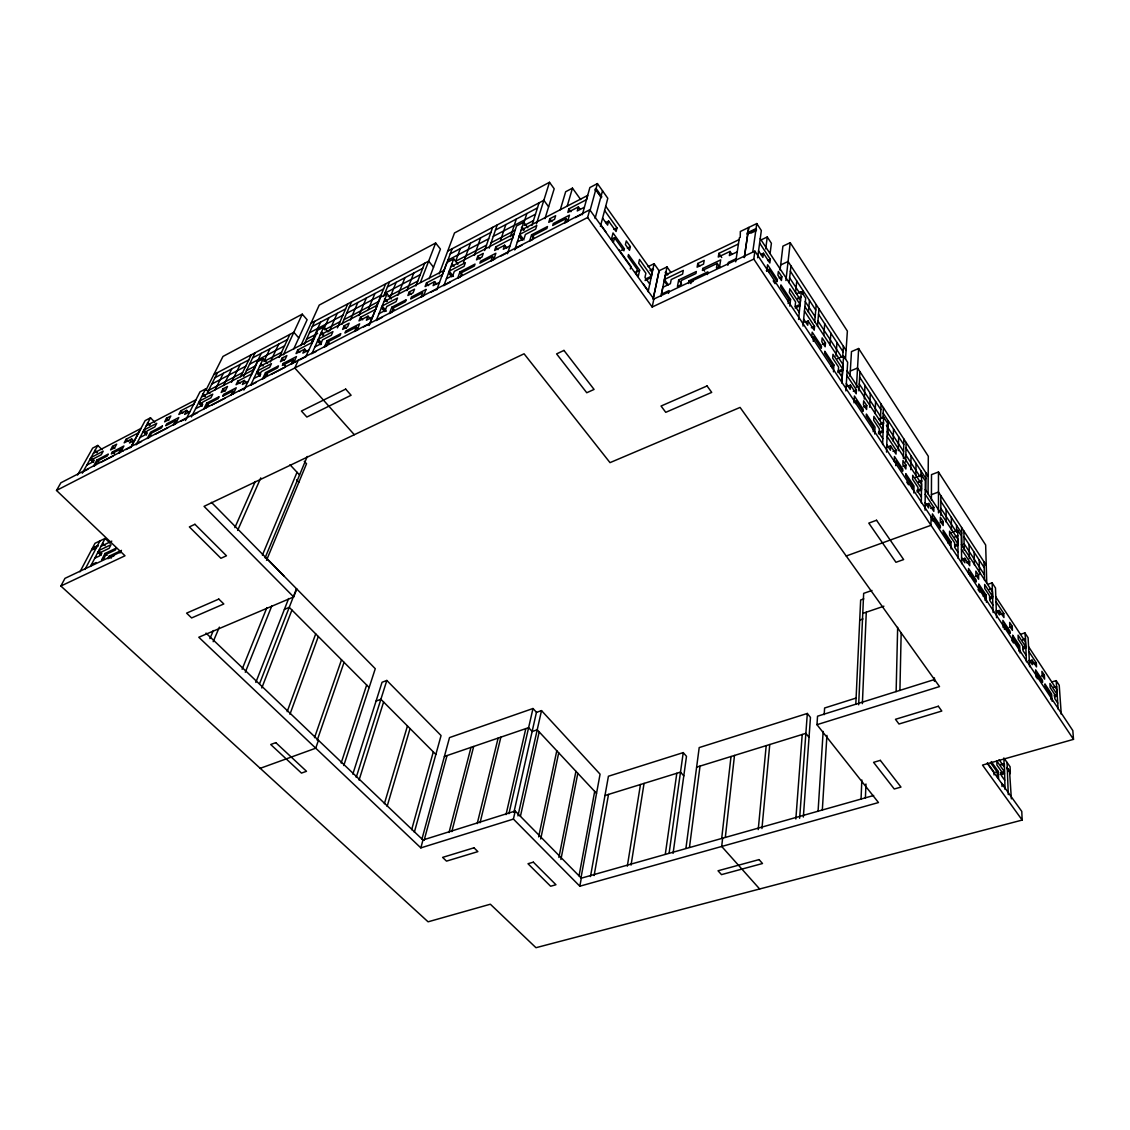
<?xml version="1.0" encoding="UTF-8"?>
<svg xmlns="http://www.w3.org/2000/svg" width="1130" height="1130" viewBox="0 0 1130 1130"><rect width="100%" height="100%" fill="white"/><g stroke="black" fill="none" stroke-linecap="round" stroke-linejoin="round"><path stroke-width="1.5" d="M932.405 520.916L932.42 513.896L940.344 525.86L940.344 528.021L933.818 518.162L933.804 521.396M925.202 494.276L933.832 507.37L933.832 511.339L928.634 503.486L925.555 504.63M934.439 681.376L934.439 677.887M931.021 516.749L930.979 525.295L846.215 556.002M931.403 499.954L931.501 474.614L938.465 471.987L985.657 544.985L986.758 582.826M928.055 493.881L928.309 456.28L858.645 348.52L851.483 351.585L849.972 376.304M928.634 503.486L928.62 507.935L925.145 502.681M925.074 510.209L925.301 480.843L921.6 475.193L915.498 477.51M925.851 490.816L925.993 472.933M921.6 475.193L921.331 502.892M920.95 476.224L921.006 471.012M915.865 475.617L916.034 463.399M912.475 489.234L912.532 486.013L905.737 475.758L905.78 473.625L913.986 486.027L913.888 493.005M910.78 469.699L911.034 455.743M905.695 461.972L906.119 442.452M905.949 465.066L905.879 469.007L902.87 464.472L902.969 460.532L905.949 465.066L902.856 466.252M903.421 458.512L903.873 439.005M899.918 690.444L901.161 633.082M896.132 691.631L897.658 627.334M898.294 450.701L898.647 436.816M894.296 461.69L894.437 456.492L902.771 469.077L902.729 471.224L895.85 460.828L895.723 465.631M887.05 436.378L896.132 450.164L896.034 454.091L890.567 445.827L887.446 447.056M890.567 445.827L890.426 450.22L886.768 444.683M893.166 441.11L893.533 428.976M886.527 452.141L887.488 423.114L883.603 417.182L878.956 419.046M887.898 434.923L888.364 421.08M882.615 444.528L883.603 417.182M882.982 418.298L883.378 407.591M865.41 798.02L865.947 784.008M880.44 419.922L881.061 404.046M861.046 799.249L861.837 779.997M873.222 431.745L873.419 426.971L866.272 416.179L866.371 414.06L875.016 427.14L874.733 434.019M862.374 703.637L866.286 612.22M875.086 413.608L875.595 401.56M858.673 704.795L863.659 593.363L871.979 590.467M866.781 405.614L866.597 409.512L863.433 404.724L863.631 400.839L866.781 405.614L863.631 406.899M855.806 704.371L860.65 600.016L863.8 598.914M869.676 407.238L870.312 393.48M864.295 399.06L864.987 385.344M858.885 390.839L859.93 371.657M856.455 387.265L858.645 348.52M855.664 403.594L855.848 400.43L863.094 411.377L863.207 409.272L854.421 396.009L854.026 402.831M846.85 375.386L856.427 389.921L856.215 393.791L850.452 385.076L847.288 386.389M841.864 382.463L843.008 364.538L804.871 306.555M850.452 385.076L850.198 389.398L846.342 383.564M845.876 390.909L847.67 362.32L843.573 356.077L837.302 358.761M822.315 810.196L826.92 735.39M824.18 714.654L824.603 708.002L856.272 698.001M818.063 811.382L823.163 731.421M841.794 382.999L843.573 356.077M845.494 359.128L847.373 331.09L790.223 242.696L782.906 246.142L780.053 270.155M296.738 589.041L293.659 596.951L198.781 637.249L420.84 847.881L422.973 839.986L515.224 811.043L513.416 819.081L579.831 886.202L878.476 802.554L816.976 724.683L817.541 716.208L934.496 679.525M842.698 356.854L843.404 346.317M803.345 817.075L810.464 717.437L807.328 713.454L699.202 747.58L685.924 848.333M833.446 371.827L833.94 365.047L824.815 351.246L824.646 353.323L832.203 364.722L831.963 367.857M836.002 356.077L836.977 342.517M799.63 818.29L807.328 713.454M795.845 818.996L802.215 734.486M829.971 345.003L830.875 333.18M825.465 342.941L825.168 346.769L821.835 341.726L822.146 337.898L825.465 342.941L822.287 344.325M823.756 335.568L824.716 323.773M817.47 326.429L818.982 308.9M811.736 337.22L812.188 332.178L821.468 346.19L821.298 348.266L813.642 336.712L813.233 341.359M814.659 322.177L816.227 304.662M804.447 311.033L814.546 326.372L814.222 330.186L808.134 320.977L804.927 322.403M808.134 320.977L807.738 325.228L803.67 319.07M761.945 828.558L769.756 744.529M758.23 829.604L766.197 745.63M808.36 312.163L809.476 300.467M802.978 326.118L805.676 298.221L801.354 291.625L796.594 293.786M801.354 291.625L798.571 319.451M802.823 294.111L803.148 290.791M795.548 292.684L796.777 281.045M789.842 306.131L790.562 299.492L780.915 284.915L780.689 286.949L788.669 298.998L788.161 303.589M725.347 837.189L734.486 755.447M789.065 282.811L790.944 265.903M722.635 838.192L721.703 846.455L759.642 888.971M785.915 280.523L790.223 242.696M721.717 838.22L731.011 756.521M781.861 276.779L781.423 280.523L777.906 275.183L778.358 271.44L781.861 276.779L779.177 278.008M768.668 272.415L769.05 269.378L766.338 270.635M759.642 243.049L770.321 259.264L769.855 262.993L763.428 253.261L760.716 254.532M766.733 271.327L767.581 264.759L777.384 279.576L777.143 281.596L769.05 269.378M770.095 253.516L771.395 243.289L767.27 236.961L760.914 239.998M689.47 847.331L700.035 766.098M765.702 248.882L767.27 236.961M763.428 253.261L762.877 257.414L758.569 250.902M757.623 257.781L761.338 230.534L756.775 223.556L740.348 231.495L740.235 237.371L739.387 237.766L735.715 261.835M673.085 853.376L686.489 756.351L683.24 752.608L608.42 776.239L590.467 876.569M752.764 252.018L755.885 229.828L746.958 234.122L747.156 232.865L756.069 228.571L756.775 223.556M669.144 853.065L683.24 752.608M750.956 233.119L756.351 230.534L756.069 228.571M753.795 259.095L754.897 251.128L653.846 299.055L652.18 307.035L753.795 259.095L1073.5 739.359L982.507 765.081L1022.17 820.069L535.973 947.703L490.349 904.212L428.086 921.812L60.865 586.032L64.961 578.362L121.094 551.737M665.316 854.153L676.814 773.273M747.806 233.726L744.303 257.626L748.724 227.441L747.989 232.455M631.048 865.114L644.058 783.401M727.833 265.282L728.285 262.443L736.195 258.685M738.441 243.981L718.892 253.36L718.27 257.047L730.022 251.439L729.373 255.578L737.254 251.821M627.32 866.173L640.47 784.517M717.225 263.389L716.462 267.923L719.626 266.412L720.7 259.886L702.789 268.432L702.422 270.437L717.225 263.389L720.078 267.584M707.422 274.534L707.874 271.85L688.989 280.819L688.495 283.503M594.112 875.538L608.519 794.404M697.775 263.474L697.111 267.174L703.552 264.095L704.202 260.394L697.775 263.474L699.682 266.228M580.99 877.826L600.072 774.163L541.51 710.615L536.439 712.366L513.91 812.399M579.831 886.202L581.314 878.165L515.224 811.043M579.04 875.849L594.677 791.395M678.692 279.915L677.435 286.455L680.514 284.986L681.376 280.466L695.953 273.517L696.32 271.511L678.692 279.915L681.574 284.026M560.904 859.492L577.811 773.316M668.452 293.419L669.017 290.594L661.446 294.181L662.858 287.303L670.387 283.701L671.206 279.562L682.591 274.11L683.297 270.409L664.454 279.449L668.282 284.859M558.912 857.458L575.919 771.296M660.937 296.385L665.344 275.07L739.105 239.617M664.454 279.449L667.011 266.934L659.073 270.762L653.098 299.295L659.087 270.776L654.101 263.714L648.055 266.652M648.14 291.752L652.349 271.836L605.722 206.211M540.705 838.983L558.7 752.834M538.657 836.906L556.779 750.758M645.329 279.138L651.417 276.2L654.101 263.714M520.422 816.298L539.194 731.901M639.651 270.169L638.196 276.666L636.247 273.94L637.264 269.449L628.012 256.552L628.478 254.561L639.651 270.169L635.046 272.415M517.95 815.902L541.51 710.615M506.014 814.617L525.803 728.624M508.924 813.699L532.993 708.51L449.514 737.593L421.857 839.421M630.3 268.982L630.921 266.327L618.929 249.631M630.356 246.623L629.495 250.281L625.413 244.574L626.288 240.916L630.356 246.623L627.291 248.148M614.536 237.724L613.435 242.173L611.415 239.376L613.025 232.964L624.396 248.84L623.915 250.818L614.536 237.724L611.443 239.278M480.066 822.739L500.873 737.156M477.213 823.629L498.132 738.102M604.607 210.477L616.994 227.864L616.09 231.495L608.632 221.07L605.553 222.638M449.02 832.471L470.998 747.382M451.816 831.595L473.682 746.464M608.632 221.07L607.601 225.124L602.601 218.132M600.426 226.381L607.799 198.287L597.417 183.597L589.874 187.552L586.498 199.671L568.87 208.838L567.825 212.426L578.419 206.931L580.142 209.318M602.516 190.786L595.072 218.528M424.145 840.268L447.028 755.574M60.865 586.032L124.992 555.776L56.5 490.448L587.628 217.497L589.747 209.77L653.846 299.055M596.089 188.456L595.002 190.08L595.75 189.685L601.4 197.665L601.725 196.436L596.089 188.456L597.417 183.597M589.86 211.225L595.75 189.685M414.343 832.245L441.067 735.559L386.827 680.458L382.053 682.266L352.828 774.121M411.659 829.688L433.298 751.888M582.346 214.7L587.671 195.419L521.142 230.139M578.419 206.931L577.275 210.943L584.365 207.27M566.045 218.584L564.76 222.977L567.613 221.508L569.449 215.166L553.305 223.528L552.711 225.477L566.045 218.584L567.783 220.972M567.189 206.211L572.472 188.145L580.679 199.558M387.138 806.34L410.063 728.582M560.282 209.813L565.664 191.733L572.472 188.145M384.384 803.698L407.45 725.954M549.844 218.74L548.756 222.342L554.562 219.319L555.635 215.731L549.844 218.74L551.92 221.565M544.957 218.669L554.194 188.766L549.491 182.297L454.5 232.964L439.189 273.898M536.439 223.91L549.491 182.297M359.058 780.096L383.593 702.013M531.58 234.786L529.589 241.128L532.357 239.701L533.741 235.294L546.878 228.5L547.471 226.551L531.58 234.786L533.671 237.583M386.827 680.458L356.218 777.384M531.933 225.435L539.067 202.849M512.173 239.433L513.952 233.896L450.771 266.849M527.837 227.752L523.698 222.229L514.743 249.956M523.783 223.02L526.848 213.514M343.788 765.547L375.273 668.706L211.409 502.327M341.161 763.047L366.671 685.02M507.441 253.727L516.537 225.986L523.698 222.229M510.534 236.594L516.297 219.065M506.763 247.993L504.658 245.238L503.316 249.264L510.054 245.789M500.491 240.492L505.845 224.573M492.525 256.623L491.027 261.03L493.739 259.646L495.872 253.275L480.561 261.214L479.883 263.177L492.525 256.623L494.643 259.377M512.554 238.148L495.83 246.849L494.615 250.45L504.658 245.238M318.448 740.32L315.736 748.201L260.197 768.329M489.262 248.134L497.214 224.941M484.615 250.549L492.638 227.356M317.219 740.235L344.057 662.335M314.521 737.678L341.514 659.779M477.764 256.256L476.507 259.858L482.016 256.99L483.273 253.388L477.764 256.256L479.869 258.968M474.43 255.408L480.603 237.865M463.54 262.4L470.419 243.232M459.938 271.906L457.65 278.263L460.291 276.906L461.859 272.5L474.346 266.03L475.024 264.081L459.938 271.906L462.071 274.59M441.915 275.974L443.935 270.423L383.875 301.752M289.944 714.273L318.321 636.515M460.291 248.558L455.658 261.27L486.479 245.168M287.175 711.646L315.708 633.888M443.878 285.636L453.695 258.925L457.876 264.222M436.773 289.803L446.887 262.485L453.695 258.925M443.737 271.412L452.155 248.727M436.759 284.252L434.64 281.61L433.115 285.65L439.514 282.331M442.353 274.689L426.462 282.952L425.092 286.568L434.64 281.61M429.174 278.686L440.432 249.08L435.643 243.021L319.225 305.1L300.834 345.681M420.473 282.345L435.643 243.021M261.793 687.986L291.936 610.031M259.589 683.664L296.498 588.688M415.882 285.932L424.682 263.248M255.832 682.407L288.644 598.519M409.286 291.893L407.874 295.509L413.114 292.783L414.526 289.167L409.286 291.893L411.419 294.492M406.885 290.622L413.792 273.036M397.944 295.283L404.95 277.697M245.295 672.265L271.864 605.779M391.884 307.162L389.327 313.533L391.842 312.233L393.593 307.826L405.458 301.682L406.221 299.733L391.884 307.162L394.031 309.747M242.117 669.243L266.892 607.643M389.723 298.292L396.164 282.316M383.536 296.47L389.539 281.794M391.333 298.913L387.11 293.814L376.219 320.539L382.449 317.205M376.304 306.654L385.683 283.828M368.987 325.525L380.626 297.204L387.11 293.814M369.439 324.536L377.364 305.142L320.2 334.974M266.525 560.311L306.527 463.738L304.267 461.294M370.202 318.731L368.069 316.174L366.388 320.228L372.462 317.078M265.084 557.867L307.261 456.449M368.295 309.465L374.934 293.503M262.386 555.127L297.035 472.284M356.388 327.079L354.538 331.5L356.981 330.228L359.637 323.858L345.794 331.034L344.961 332.997L356.388 327.079L358.549 329.621M375.612 309.422L360.498 317.276L358.987 320.892L368.069 316.174M358.945 315.609L366.346 298.023M213.174 641.699L219.361 627.15M350.328 320.101L357.815 302.515M209.912 638.591L213.372 630.512M344.156 325.793L342.602 329.395L347.588 326.81L349.128 323.194L344.156 325.793L346.303 328.293M341.882 324.296L351.543 301.851M337.404 327.87L347.8 303.829M329.494 330.963L337.192 313.363M327.149 340.695L324.366 347.065L326.754 345.837L328.675 341.43L339.961 335.582L340.794 333.632L327.149 340.695L329.31 343.195M237.639 530.422L260.762 477.905M311.541 343.774L313.999 338.209L259.505 366.629M323.929 328.901L328.844 317.756M234.871 527.611L255.281 481.479M311.88 353.747L320.991 333.166L323.124 335.638M320.991 333.166L323.717 327.036L327.954 331.952M311.979 341.331L320.553 322.121M305.609 356.981L315.411 336.09M315.411 336.09L317.544 330.271L323.717 327.036M306.866 351.543L304.704 349.085L302.882 353.125L308.674 350.131M304.238 344.368L314.634 321.344M589.747 209.77L298.292 360.23L294.789 367.985L354.312 434.711M293.249 359.764L291.243 364.171L293.56 362.97L296.441 356.6L283.263 363.436L282.359 365.386L293.249 359.764L295.41 362.193M312.092 342.475L297.699 349.975L296.046 353.577L304.704 349.085M293.616 349.198L307.12 319.762L302.247 314.168L222.991 356.43L205.914 390.245M282.119 358.069L280.452 361.685L285.198 359.213L286.865 355.611L282.119 358.069L284.28 360.484M283.432 354.749L302.247 314.168M279.181 357.433L289.873 334.423M265.494 372.646L262.499 379.002L264.773 377.83L266.835 373.423L277.585 367.857L278.488 365.908L265.494 372.646L267.655 375.047M270.282 362.066L278.686 344.17M250.959 375.273L253.6 369.722L201.606 396.842M263.897 361.515L269.929 348.774M250.578 385.372L263.276 358.704L267.556 363.436M252.682 371.247L261.242 353.351M243.854 390.048L255.041 367.617M255.041 367.617L257.386 361.784L263.276 358.704M246.481 382.802L244.32 380.443L242.371 384.483L247.894 381.615M243.685 376.361L255.083 352.786M230.93 395.288L233.077 390.895L222.695 396.263L223.655 394.314L236.227 387.802L233.147 394.158M251.552 373.988L237.823 381.121L236.071 384.723L244.32 380.443M240.605 376.798L251.284 354.792M231.495 382.279L240.252 364.411M223.571 385.457L231.763 368.874M222.963 388.861L221.183 392.463L225.718 390.104L227.497 386.502L222.963 388.861L225.124 391.178M205.688 408.325L207.892 403.933L218.147 398.622L219.107 396.672L206.691 403.099L203.527 409.441M215.067 389.892L223.33 373.31M193.173 405.331L195.956 399.78L146.293 425.699M207.27 393L217.525 372.618M120.119 552.923L121.433 550.338M209.898 393.494L205.604 388.932L191.436 416.928M185.419 420.501L199.982 391.87L205.604 388.932M188.88 412.648L186.704 410.36L184.656 414.385L189.925 411.659M119.907 551.059L109.257 556.115L107.929 558.7L114.017 555.819M193.795 404.046L180.687 410.868L178.837 414.456L186.704 410.36M104.991 553.474L101.728 559.802L103.72 558.856L105.98 554.463L115.415 549.985L116.404 548.036L104.991 553.474L107.068 555.423M90.527 566.384L105.104 538.417L110.189 543.262M84.962 569.492L97.378 545.79M97.364 545.818L99.934 540.903M166.506 418.241L164.627 421.829L168.949 419.583L170.828 415.995L166.506 418.241L168.667 420.487M79.976 571.822L91.784 549.392L97.872 545.564L92.434 548.163L97.886 546.27M92.434 548.163L95.005 543.29L105.104 538.417M91.784 549.392L92.942 548.643M154.796 422.225L150.502 417.803L136.08 444.853M130.642 447.65L145.134 420.628L150.502 417.803M132.026 445.107L140.897 428.51L93.409 453.285M133.863 441.138L131.673 438.949L129.526 442.946L134.555 440.347M120.839 448.977L118.466 453.342L120.486 452.311L123.905 445.997L112.421 451.943L111.362 453.879L120.839 448.977L123.029 451.167M138.623 432.748L126.094 439.273L124.159 442.847L131.673 438.949M112.534 446.336L110.571 449.909L114.709 447.763L116.672 444.175L112.534 446.336L114.709 448.497M96.954 459.966L93.465 466.252L95.443 465.235L97.858 460.87L107.209 456.026L108.282 454.091L96.954 459.966L99.143 462.114M102.11 449.684L97.802 445.432L82.264 473.23M77.546 475.038L92.66 448.116L97.802 445.432M56.5 490.448L60.851 482.807L298.292 360.23M213.838 374.567L293.856 332.319L298.8 337.955M310.99 323.265L428.666 261.143L433.539 267.245M447.72 251.072L543.855 200.307L548.643 206.832M214.968 377.717L248.798 359.905M252.612 357.899L287.5 339.537M312.318 326.457L345.596 308.942M349.339 306.979L383.579 288.941M387.449 286.921L422.691 268.361M450.249 253.84L490.872 232.455M495.463 230.04L537.456 207.934M211.776 384.045L245.719 366.233M249.561 364.227L284.548 345.879M309.451 332.799L342.842 315.284M346.613 313.321L380.98 295.283M384.85 293.249L420.233 274.689M447.904 260.168L488.683 238.783M493.302 236.354L535.465 214.234M208.57 390.429L242.625 372.632M246.467 370.626L255.154 366.078M265.366 360.738L281.582 352.263M306.569 339.198L317.643 333.406M324.621 329.776L340.074 321.697M343.859 319.719L378.352 301.682M388.099 296.597L417.761 281.088M491.112 242.738L515.153 230.167M524.278 225.407L533.459 220.604M86.826 465.08L91.671 462.566L93.903 458.568L101.234 454.754L103.211 451.181L91.05 457.509L94.313 460.715M139.979 437.536L145.05 434.909L147.183 430.897L154.852 426.914L156.745 423.326L144.033 429.937L147.296 433.256M195.589 408.721L200.9 405.967L202.934 401.941L210.957 397.774L212.751 394.172L199.445 401.094L202.694 404.54M253.84 378.536L259.406 375.654L261.312 371.615L269.731 367.25L271.426 363.648L257.471 370.894L260.719 374.468M314.903 346.896L320.751 343.873L322.53 339.833L331.358 335.243L332.926 331.627L318.307 339.24L321.527 342.941M379.016 313.674L385.161 310.496L386.785 306.456L396.065 301.639L397.506 298.023L382.138 306.018L386.404 311.146M446.392 278.771L452.848 275.423L454.317 271.384L464.077 266.313L465.362 262.711L449.203 271.115L453.441 276.44M517.3 242.018L524.108 238.501L525.394 234.475L535.662 229.136L536.778 225.534L519.772 234.39L523.953 239.941M100.937 462.283L113.042 456.04M155.064 434.358L167.72 427.818M211.706 405.105L224.969 398.269M271.073 374.468L284.972 367.292M83.126 471.704L87.985 469.19M125.939 449.599L130.995 446.986M136.433 444.189L141.518 441.548M181.238 421.052L186.521 418.326M192.213 415.388L197.552 412.634M239.15 391.164L244.687 388.31M250.648 385.231L256.242 382.35M299.874 359.82L305.679 356.826M313.406 352.843L316.329 351.331M363.606 326.923L369.708 323.773M430.601 292.359L437.013 289.04M443.935 285.466L450.418 282.119M501.099 255.959L507.85 252.47M515.139 248.713L521.975 245.196M575.382 217.624L581.088 214.672M613.929 229.418L616.994 227.864M621.316 250.38L624.396 248.84M649.99 270.197L653.013 268.728M650.499 270.903L653.521 269.434M645.075 280.537L651.163 277.599M748.441 233.161L756.521 229.263M92.293 549.872L96.008 548.092M100.98 546.341L111.785 541.143M94.793 558.192L99.68 555.861L101.771 551.85L109.158 548.318L111.008 544.716L98.762 550.593L101.841 553.502M91.318 564.859L96.22 562.528M690.077 282.754L693.227 281.257M767.623 260.536L770.321 259.264M780.66 264.971L788.076 261.51L846.102 350.47M787.864 300.707L790.562 299.492M797.653 298.207L800.845 296.766M798.091 298.857L801.283 297.416M795.266 306.569L800.082 304.408L789.785 288.786L789.362 292.543L795.591 301.964L795.153 306.202L799.277 312.431M795.153 307.996L799.969 305.835L800.52 299.93L760.236 238.67M811.354 327.785L814.546 326.372M830.748 366.402L833.94 365.047M837.966 371.106L842.712 369.1L832.965 354.312L832.683 358.154L838.573 367.066L838.276 371.375L842.175 377.279M837.895 372.561L842.655 370.555M284.393 609.381L289.252 607.347L369.157 687.52M850.297 371.05L857.543 367.999L928.182 476.281M853.277 391.22L856.427 389.921M880.298 423.75L883.406 422.507M880.694 424.343L883.801 423.1M878.434 432.282L883.123 430.417L873.871 416.391L873.716 420.289L879.295 428.75L879.126 433.129L882.827 438.723M878.406 433.765L883.095 431.9L883.293 425.784L847.133 370.824M893.025 451.379L896.132 450.164M918.492 481.747L921.557 480.589M918.86 482.312L921.925 481.154M916.854 490.335L921.473 488.612L912.701 475.292L912.63 479.247L917.927 487.27L917.885 491.705L921.388 497.016M916.868 491.833L921.487 490.095L921.515 483.923L887.205 431.745M376.064 701.066L380.909 699.315L435.841 754.445M931.417 494.658L938.465 492.044L986.264 565.311M930.767 508.486L933.832 507.37M940.103 522.625L943.169 521.523L940.315 517.215L940.33 521.198L943.183 525.507L943.169 521.523M951.714 532.513L957.746 530.366L961.249 535.733L961.687 563.729M954.794 536.877L957.816 535.804L957.731 530.366M947.929 543.05L950.994 541.962L943.197 530.182L943.211 532.343L949.652 542.075L949.68 545.338M954.878 544.985L957.915 543.911L949.567 531.241L949.596 535.239L954.638 542.866L954.695 547.344L958.028 552.386M954.921 546.482L957.958 545.409L957.859 539.165L925.23 489.573M961.785 559.35L964.822 558.291L969.752 565.763L969.667 561.751L961.461 549.293M966.644 562.797L969.667 561.751M444.387 756.478L528.6 727.663L532.216 731.52L537.216 729.782L596.527 793.387M862.755 613.406L883.886 606.203M975.529 576.244L978.552 575.212L975.84 571.116L975.939 575.142L978.651 579.238L978.552 575.212M859.718 620.059L862.91 618.972M987.677 584.38L992.126 582.868L995.488 587.981L996.547 617.686M989.329 589.366L992.324 588.363L992.126 582.868M983.171 596.174L986.193 595.157L978.778 583.956L978.834 586.131L984.965 595.397L985.106 600.312M989.598 597.516L992.592 596.527L984.654 584.464L984.767 588.49L989.555 595.764L989.711 600.27L992.875 605.073M989.668 599.041L992.663 598.038L992.437 591.753L961.39 544.547M996.25 611.415L999.245 610.44L1003.949 617.545L1003.779 613.505L995.968 601.64M1000.799 614.48L1003.779 613.505M1009.274 627.291L1012.24 626.331L1012.424 630.385L1009.839 626.472L1009.669 622.432L1012.24 626.331M1020.517 634.311L1024.91 632.899L1028.102 637.786L1029.656 666.714M1022.579 639.848L1025.517 638.916L1026.421 661.827M1022.664 647.575L1025.63 646.643L1018.059 635.159L1018.243 639.213L1022.82 646.134L1023.046 650.668L1026.068 655.245M1022.763 649.1L1025.729 648.168L1025.376 641.84L995.798 596.866M420.84 847.881L513.416 819.081M816.976 724.683L939.51 686.574L740.079 407.422L610.016 462.636L524.066 353.789L204.05 506.353L293.659 596.951M1029.091 661.036L1032.057 660.118L1036.535 666.898L1036.295 662.83L1028.837 651.53M604.96 795.506L680.5 772.129L683.791 775.886M696.617 767.157L805.86 733.356L809.052 737.353M1033.357 663.748L1036.295 662.83M1041.436 675.966L1044.36 675.076L1044.614 679.144L1042.157 675.415L1041.902 671.347L1044.36 675.076M1051.846 681.955L1056.183 680.641L1059.234 685.303L1061.268 714.344M1053.669 687.068L1056.875 686.659L1057.129 694.442L1054.219 695.317M1054.332 696.829L1057.256 695.967L1056.804 689.625L1028.583 646.713M581.314 878.165L873.659 795.492M1000.686 764.403L1004.386 763.908L1005.022 789.376M1000.996 764.855L1004.386 763.908M1008.285 794.574L1007.056 762.453M995.587 772.27L998.327 771.493L998.567 778.598L997.338 776.889L997.169 771.96L991.349 763.838L991.278 761.648L998.327 771.493M1000.29 772.765L1004.372 771.635L996.815 761.027L996.942 765.067L1001.505 771.451L1001.66 775.957L1004.683 780.18M1000.333 774.248L1004.415 773.104M1000.347 774.672L1004.429 773.527M1006.59 768.146L1010.305 772.242L1010.079 766.733L1003.864 757.962M1011.364 798.868L1009.627 772.426M98.07 551.906L101.163 554.816M97.872 552.288L100.966 555.197M109.257 556.115L111.333 558.079M102.547 543.318L105.104 545.734M206.027 633.097L422.973 839.986M90.315 458.822L93.592 462.029M90.103 459.204L93.38 462.41M94.567 450.559L96.728 452.692M95.09 450.291L97.251 452.424M112.421 451.943L114.61 454.119M126.094 439.273L128.269 441.463M143.326 431.25L146.589 434.57M143.129 431.632L146.392 434.951M265.508 557.203L283.828 575.82M147.903 422.691L150.064 424.894M147.352 422.959L149.527 425.177M180.687 410.868L182.862 413.128M198.781 402.407L202.044 405.854M198.583 402.803L201.846 406.235M203.132 393.819L205.279 396.107M202.567 394.116L204.714 396.404M206.691 403.099L208.881 405.416M296.554 479.826L298.843 482.27M290.014 464.755L299.563 474.981M532.993 708.51L536.552 712.366M237.823 381.121L239.984 383.48M256.849 372.222L260.084 375.782M256.665 372.603L259.914 376.163M260.945 363.606L263.092 365.979M283.263 363.436L285.424 365.866M297.699 349.975L299.846 352.405M317.714 340.568L320.948 344.269M317.544 340.949L320.779 344.65M321.541 331.938L323.674 334.409M360.498 317.276L362.645 319.818M381.601 307.346L384.807 311.188M381.446 307.727L384.652 311.569M385.118 298.716L387.223 301.272M384.454 299.055L386.573 301.611M426.462 282.952L428.581 285.579M448.723 272.429L451.901 276.44M448.582 272.824L451.76 276.822M451.887 263.813L453.992 266.482M495.83 246.849L497.935 249.589M519.348 235.704L522.484 239.871M519.221 236.085L522.371 240.252M522.131 227.116L524.207 229.884M521.41 227.483L523.487 230.252M568.87 208.838L570.947 211.691M587.628 217.497L652.18 307.035M987.366 762.835L993.948 772.016L994.047 774.926M600.835 224.842L605.864 231.848M643.479 284.223L648.267 290.904M1004.951 787.652L1001.929 783.443L1002.028 786.508M987.352 763.485L1021.774 811.411L1022.17 820.069M649.736 284.04L644.976 277.373L645.88 273.248L638.676 263.163L639.509 259.476L651.417 276.2M1010.305 772.242L1006.943 767.51L1010.361 773.612M595.326 188.851L600.454 196.069M999.104 759.699L1004.189 766.846M664.115 280.833L666.997 284.887M665.98 271.963L667.886 274.661M665.189 272.344L667.081 275.042M667.011 266.934L670.796 272.316M688.989 280.819L690.924 283.588M702.789 268.432L704.696 271.2M718.892 253.36L721.731 257.541M730.022 251.439L731.915 254.236M754.897 251.128L1072.836 730.602L1073.5 739.359M773.202 280.89L775.081 283.715M906.754 482.1L908.52 484.756M978.015 589.465L979.781 592.134M1011.647 640.131L1013.525 642.97M961.588 557.782L964.893 562.782L964.822 558.291M996.279 610.2L999.414 614.96L999.245 610.44M1029.303 660.132L1032.312 664.666L1032.057 660.118M1057.722 703.086L1054.841 698.721L1054.53 694.159L1050.166 687.548L1049.911 683.481L1057.129 694.442M789.616 277.811L799.743 293.249M805.21 301.583L815.154 316.739M817.936 320.977L841.709 357.221M859.252 383.96L880.581 416.462M886.4 425.318L903.59 451.52M905.85 454.966L920.103 476.705M940.838 508.302L955.754 531.029M964.102 543.742L984.399 574.69M957.816 535.804L958.113 558.333M992.324 588.363L993.129 612.559M1025.517 638.916L1024.91 632.899M790.35 271.214L815.747 310.058M818.516 314.295L843.037 351.783M859.633 377.152L880.849 409.597M883.166 413.142L903.746 444.599M905.992 448.045L925.95 478.555M940.824 501.296L961.701 533.205M963.975 536.693L984.188 567.599M1056.183 680.641L1056.564 686.193M1057.256 695.967L1058.132 709.132M1052.129 701.264L1051.649 694.088L1044.911 683.904L1045.052 686.108L1050.618 694.526L1050.942 699.484M1037.227 678.819L1036.93 673.861L1042.58 682.379L1042.439 680.175L1035.603 669.85L1036.012 676.997M1020.051 652.956L1019.712 645.809L1012.635 635.131L1012.734 637.32L1018.582 646.148L1018.822 651.092M1004.429 629.41L1004.231 624.466L1010.149 633.407L1010.051 631.218L1002.875 620.384L1003.158 627.503M1003.92 759.332L1004.062 763.456M986.193 595.157L986.405 602.262M984.032 561.878L984.555 580.41M979.187 559.957L979.555 574.181M974.159 552.259L974.441 565.028M969.964 575.905L969.893 572.642L976.108 582.021L976.052 579.845L968.523 568.461L968.636 574.125M969.088 544.505L969.37 558.686M963.89 531.001L964.201 550.239M961.616 527.526L961.898 546.75M956.545 525.323L956.616 532.357M951.347 517.37L951.446 530.069M950.994 541.962L951.065 549.011M946.107 509.362L946.177 522.046M940.824 495.646L940.852 515.379M938.465 471.987L938.479 512.907M426.038 289.464L423.623 295.834L421.052 297.162L422.733 292.741L410.713 298.97L411.475 297.006L426.038 289.464M175.673 420.6L173.413 424.993L175.517 423.891L178.78 417.563L166.774 423.792L165.757 425.728L175.673 420.6M162.423 426.038L161.421 427.973L151.618 433.044L149.315 437.423L147.239 438.497L150.587 432.168L162.423 426.038M345.681 389.101L301.413 411.038L306.852 417.041L351.091 395.26L345.681 389.101M194.925 524.292L189.36 526.905L220.915 558.291L226.48 555.776L194.925 524.292M563.955 350.413L556.596 353.888L586.753 392.746L594.069 389.426L563.955 350.413M218.796 599.084L186.591 613.138L191.62 617.941L223.811 603.971L218.796 599.084M707.055 385.952L661.05 406.037L665.754 412.323L711.716 392.393L707.055 385.952M275.791 742.636L270.72 744.515L301.456 773.09L306.513 771.296L275.791 742.636M876.541 520.252L868.786 523.119L895.949 562.288L903.633 559.562L876.541 520.252M473.979 847.811L442.593 857.388L446.505 861.131L477.877 851.625L473.979 847.811M938.338 706.25L895.469 719.302L898.986 724.005L941.798 711.038L938.338 706.25M533.346 862.162L527.993 863.73L550.621 886.245L555.96 884.734L533.346 862.162M880.341 760.363L873.575 762.34L894.254 788.994L900.977 787.087L880.341 760.363M759.063 859.605L718.016 870.778L721.505 874.62L762.51 863.518L759.063 859.605"/></g></svg>
